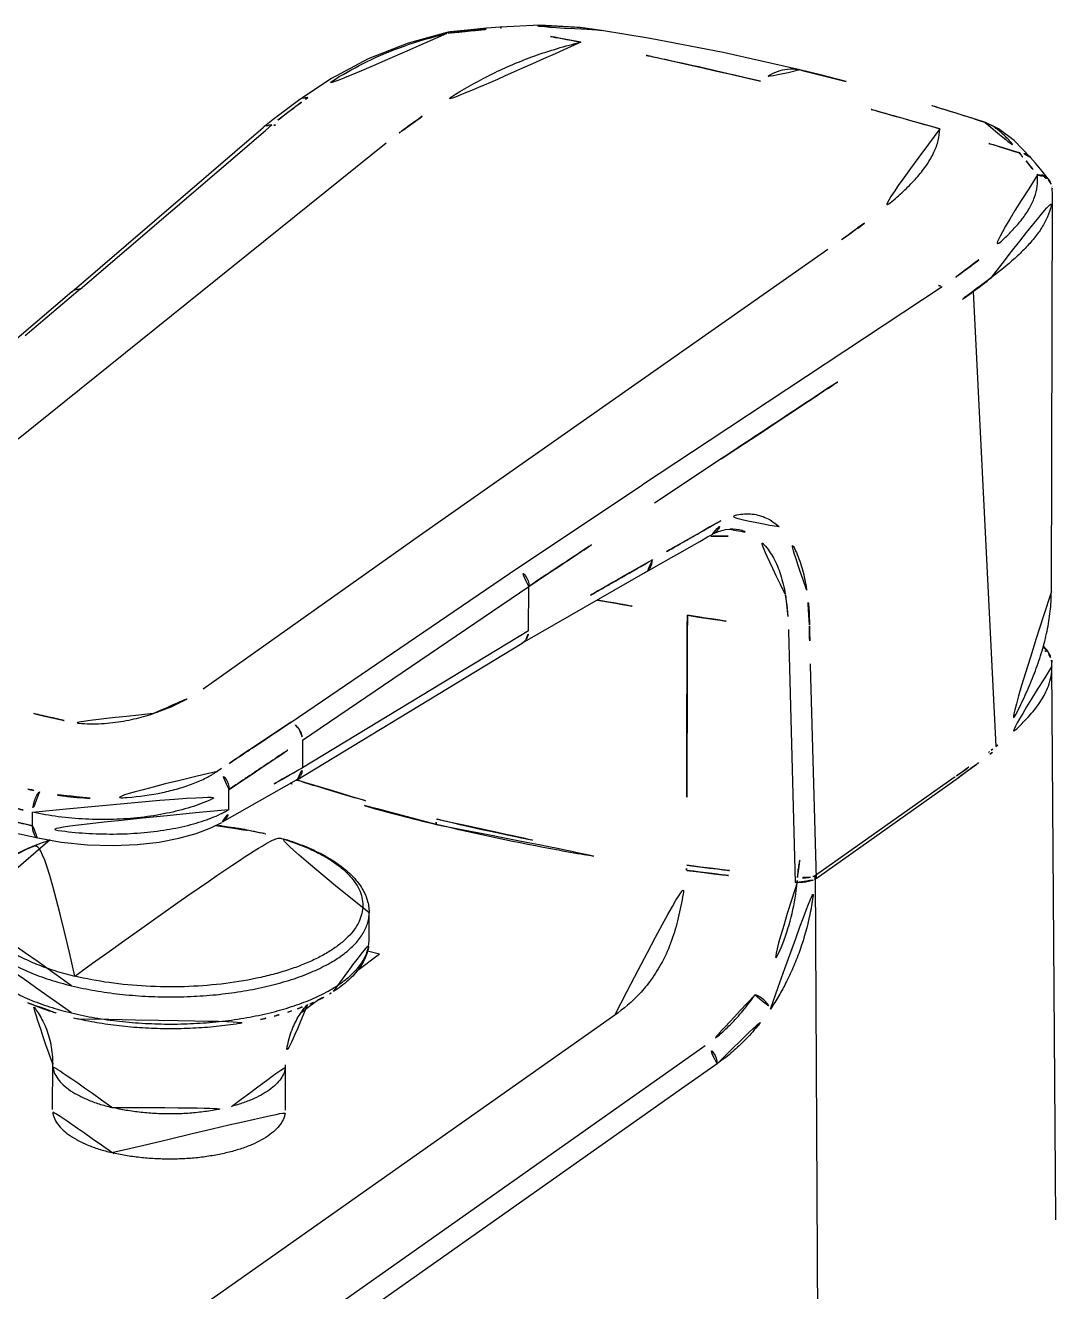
# Model space of a CAD drawing. Extents: x 16296660632 to 16296672895, y -37409619871 to -37409617326.
# Drawn here: x 16296672668.4 to 16296672730.4, y -37409617641.1 to -37409617565 of the extents above; entities that cross this region are included whole.
import ezdxf

# ---------------------------------------------------------------- set-up
doc = ezdxf.new("R2010")
doc.units = 0
doc.header["$LTSCALE"] = 10
doc.header["$MEASUREMENT"] = 0
doc.layers.get('0').update_dxf_attribs({"linetype": 'CONTINUOUS'})
doc.layers.add('02___PRT_ALL_AXES', color=7, linetype='CONTINUOUS')

msp = doc.modelspace()

# ---------------------------------------------------------------- linework, layer by layer
at = {"color": 7, "linetype": 'Continuous'}
for p, q in [((16296672699.380199, -37409617565.005341), (16296672697.001789, -37409617565.106079)), ((16296672697.007401, -37409617565.165154), (16296672697.065821, -37409617565.160011)), ((16296672693.78104, -37409617565.429489), (16296672693.77722, -37409617565.430283)), ((16296672695.02294, -37409617565.29187), (16296672693.98563, -37409617565.398697)), ((16296672703.09207, -37409617565.310013), (16296672703.087469, -37409617565.309273)), ((16296672686.85367, -37409617568.19606), (16296672684.946091, -37409617569.47216)), ((16296672715.07616, -37409617567.696083), (16296672717.807039, -37409617568.382889)), ((16296672684.946819, -37409617569.471626), (16296672684.946091, -37409617569.47216)), ((16296672671.22744, -37409617581.020523), (16296672682.74596, -37409617571.150711)), ((16296672683.33884, -37409617570.671402), (16296672682.739889, -37409617571.15593)), ((16296672682.88887, -37409617571.317719), (16296672683.26948, -37409617570.99205)), ((16296672726.119089, -37409617570.822563), (16296672726.135759, -37409617570.828934)), ((16296672726.1371, -37409617570.828499), (16296672726.170401, -37409617570.840118)), ((16296672671.74744, -37409617580.856079), (16296672682.88887, -37409617571.317719)), ((16296672668.019859, -37409617589.852966), (16296672690.141529, -37409617572.059479)), ((16296672729.943649, -37409617574.227882), (16296672729.57905, -37409617573.781593)), ((16296672730.20223, -37409617575.171257), (16296672730.188141, -37409617574.819969)), ((16296672730.1369, -37409617599.046303), (16296672730.20783, -37409617575.172333)), ((16296672692.13839, -37409617595.673523), (16296672716.69957, -37409617578.468536)), ((16296672671.240511, -37409617581.026718), (16296672667.93475, -37409617583.849213)), ((16296672671.74745, -37409617580.856163), (16296672668.4403, -37409617583.678673)), ((16296672723.57345, -37409617580.718651), (16296672709.56111, -37409617589.981697)), ((16296672709.56111, -37409617589.981743), (16296672705.555189, -37409617592.635674)), ((16296672710.27603, -37409617591.073196), (16296672706.267839, -37409617593.725639)), ((16296672697.99078, -37409617597.66362), (16296672705.555771, -37409617592.636131)), ((16296672709.783409, -37409617595.583763), (16296672709.7878, -37409617595.581589)), ((16296672710.80538, -37409617595.294708), (16296672710.8071, -37409617595.294647)), ((16296672679.14032, -37409617604.898529), (16296672692.138929, -37409617595.67366)), ((16296672709.654421, -37409617595.72068), (16296672709.77766, -37409617595.720299)), ((16296672684.431049, -37409617606.894333), (16296672697.992729, -37409617597.655853)), ((16296672705.71917, -37409617597.90593), (16296672698.317419, -37409617602.145241)), ((16296672705.71847, -37409617597.906097), (16296672706.243099, -37409617597.605583)), ((16296672685.1133, -37409617607.982239), (16296672698.714609, -37409617598.732918)), ((16296672698.706631, -37409617601.39463), (16296672698.714609, -37409617598.732918)), ((16296672715.419411, -37409617598.9104), (16296672715.425369, -37409617598.955704)), ((16296672698.706631, -37409617601.39463), (16296672685.108351, -37409617609.630234)), ((16296672714.32649, -37409617601.329353), (16296672714.33256, -37409617601.420776)), ((16296672714.33256, -37409617601.420776), (16296672714.38969, -37409617603.671097)), ((16296672684.737711, -37409617610.369949), (16296672698.31769, -37409617602.145714)), ((16296672729.87674, -37409617602.579758), (16296672729.65876, -37409617602.322998)), ((16296672729.87677, -37409617602.579857), (16296672729.876631, -37409617602.579689)), ((16296672714.38969, -37409617603.671097), (16296672714.725901, -37409617616.522476)), ((16296672715.63821, -37409617603.390717), (16296672715.64113, -37409617603.492409)), ((16296672715.641159, -37409617603.492271), (16296672716.00078, -37409617616.287949)), ((16296672730.16641, -37409617603.287308), (16296672730.166349, -37409617603.286369)), ((16296672730.17535, -37409617603.53022), (16296672730.16643, -37409617603.287491)), ((16296672730.397091, -37409617636.810913), (16296672730.175341, -37409617603.530991)), ((16296672730.17535, -37409617603.53022), (16296672730.17535, -37409617603.530937)), ((16296672685.1133, -37409617607.982239), (16296672685.108351, -37409617609.630234)), ((16296672680.24025, -37409617609.678841), (16296672679.97846, -37409617609.851357)), ((16296672684.721621, -37409617610.379448), (16296672680.26886, -37409617612.908546)), ((16296672684.721519, -37409617610.379509), (16296672684.7379, -37409617610.369904)), ((16296672724.2913, -37409617610.228683), (16296672715.948669, -37409617616.113953)), ((16296672716.00078, -37409617616.287949), (16296672724.52351, -37409617610.246803)), ((16296672680.66222, -37409617610.957748), (16296672680.658649, -37409617612.157372)), ((16296672680.66222, -37409617610.957748), (16296672680.69408, -37409617610.935966)), ((16296672668.87521, -37409617613.116257), (16296672668.87764, -37409617612.299088)), ((16296672693.16083, -37409617612.721901), (16296672693.20602, -37409617612.732819)), ((16296672715.94908, -37409617616.113678), (16296672715.92375, -37409617616.131348)), ((16296672716.124889, -37409617649.463707), (16296672715.948669, -37409617616.113953)), ((16296672689.73587, -37409617620.829887), (16296672689.009171, -37409617620.65519)), ((16296672689.735889, -37409617620.829887), (16296672688.34646, -37409617621.871536)), ((16296672686.073931, -37409617623.575287), (16296672685.68878, -37409617623.864052)), ((16296672703.87969, -37409617624.500771), (16296672668.98337, -37409617649.087418)), ((16296672685.68878, -37409617623.864052), (16296672685.022051, -37409617624.363907)), ((16296672709.31896, -37409617626.357773), (16296672674.345909, -37409617650.998482)), ((16296672710.035709, -37409617627.428993), (16296672708.09174, -37409617628.796494)), ((16296672708.094561, -37409617628.79718), (16296672675.07008, -37409617652.072937)), ((16296672673.77417, -37409617632.796371), (16296672673.70155, -37409617632.850807))]:
    msp.add_line(p, q, dxfattribs=at)
msp.add_line((16296672725.441629, -37409617581.00161), (16296672726.79529, -37409617608.36348))
for points in [[(16296672697.001921, -37409617565.106079), (16296672696.16564, -37409617565.180267), (16296672695.02294, -37409617565.29187)], [(16296672703.087469, -37409617565.309273), (16296672701.797291, -37409617565.137817), (16296672699.380199, -37409617565.005341)], [(16296672693.77722, -37409617565.430267), (16296672691.457359, -37409617566.073318), (16296672689.053551, -37409617567.020508), (16296672686.85367, -37409617568.19606)], [(16296672715.017269, -37409617567.680969), (16296672710.40126, -37409617566.646423), (16296672706.01545, -37409617565.804321), (16296672703.09165, -37409617565.309937)], [(16296672717.807039, -37409617568.382889), (16296672716.258051, -37409617567.98616), (16296672715.017269, -37409617567.680969)], [(16296672684.9468, -37409617569.471512), (16296672684.1502, -37409617570.057129), (16296672683.33884, -37409617570.671402)], [(16296672728.88014, -37409617572.944237), (16296672727.90934, -37409617571.93734), (16296672726.9571, -37409617571.225327), (16296672726.170401, -37409617570.840118)], [(16296672729.57905, -37409617573.781593), (16296672729.175579, -37409617573.293831), (16296672728.87759, -37409617572.941238)], [(16296672706.243099, -37409617597.605583), (16296672707.43667, -37409617596.921989), (16296672707.98538, -37409617596.607773), (16296672708.50585, -37409617596.309807), (16296672708.9925, -37409617596.031342), (16296672709.46619, -37409617595.76017), (16296672709.783421, -37409617595.583778)], [(16296672709.7878, -37409617595.581589), (16296672710.124611, -37409617595.435448), (16296672710.548321, -37409617595.32032), (16296672710.807079, -37409617595.294403)], [(16296672659.37546, -37409617611.582703), (16296672661.59124, -37409617612.111557), (16296672663.776831, -37409617612.622498), (16296672665.785761, -37409617613.082909), (16296672667.628189, -37409617613.496162), (16296672669.19277, -37409617613.843224)], [(16296672669.191151, -37409617613.842857), (16296672670.58799, -37409617614.098221), (16296672672.182989, -37409617614.26368), (16296672673.72554, -37409617614.308342), (16296672675.172701, -37409617614.24852), (16296672676.495251, -37409617614.099243), (16296672677.676359, -37409617613.875763), (16296672678.707701, -37409617613.590477), (16296672679.598881, -37409617613.249153), (16296672680.257339, -37409617612.91452)]]:
    msp.add_lwpolyline(points, dxfattribs=at)
for centre, radius, start, end in [((16296672660.578011, -37409617782.484001), 220.365269, 79.20555986, 80.46937105), ((16296672694.21323, -37409617567.611443), 2.224347, 97.93042322, 101.20382172), ((16296672700.66733, -37409617594.700172), 29.996939, 102.93292951, 103.25103258), ((16296672694.230499, -37409617567.731033), 2.34517, 95.98492427, 97.94527655), ((16296672657.032261, -37409617798.852058), 237.11108, 73.73677033, 76.43682235), ((16296672680.58675, -37409617710.573677), 146.98154, 71.95387062, 75.33122857), ((16296672786.679411, -37409617708.481873), 172.074215, 126.04622272, 126.19835917), ((16296672656.683611, -37409617799.804077), 238.124077, 72.51856212, 73.72022932), ((16296672725.65938, -37409617572.244766), 1.494673, 71.36008572, 72.08723643), ((16296672725.28982, -37409617573.015778), 2.34477, 68.03598016, 68.8518904), ((16296672729.106291, -37409617574.933296), 1.091792, 10.89637428, 12.96333489), ((16296672729.277929, -37409617574.901283), 0.917199, 5.10458133, 10.95737138), ((16296672709.4708, -37409617517.545662), 78.175243, 270.22490503, 272.01329973), ((16296672704.175369, -37409617600.884323), 10.106157, 9.32980461, 9.57795147), ((16296672739.639879, -37409617399.357887), 203.547006, 259.58590321, 261.1287345), ((16296672741.46546, -37409617387.510849), 215.533878, 261.13491597, 262.76638197), ((16296672671.105709, -37409617601.599442), 44.48863, 0.58620389, 0.70511229), ((16296672866.752159, -37409617599.166283), 151.17308, 180.74970313, 181.60142409), ((16296672728.980141, -37409617603.366341), 1.188895, 3.81154508, 16.03396193), ((16296672812.13406, -37409616989.114281), 633.649673, 256.443928978, 256.940673414), ((16296672710.27001, -37409617587.696007), 26.60201, 307.42427603, 308.62980425), ((16296672709.272739, -37409617586.147942), 28.294346, 307.54134665, 308.26475137), ((16296672711.649891, -37409617589.158257), 24.458618, 308.2597674, 309.27089145), ((16296672803.1625, -37409617013.276527), 612.602726, 256.438097173, 257.310863223), ((16296672692.945749, -37409617565.576424), 54.555978, 305.25684491, 307.7573979), ((16296672694.58733, -37409617567.712624), 51.861907, 307.76876535, 307.99506167), ((16296672716.597469, -37409617511.990784), 103.706238, 251.90583324, 252.04496685), ((16296672684.390249, -37409617609.794571), 0.6722, 301.15443726, 307.25667629), ((16296672690.754101, -37409617562.534431), 58.305107, 305.11392204, 305.28998916), ((16296672686.259581, -37409617621.982727), 11.309629, 119.49967336, 119.68526689), ((16296672679.8936, -37409617612.245888), 0.761164, 299.52308157, 302.25814708), ((16296672679.565041, -37409617611.759689), 13.629801, 354.65925818, 355.9518499), ((16296672726.30871, -37409617474.907639), 141.744727, 256.4946051, 262.67052123), ((16296672687.735399, -37409617613.529808), 20.584202, 353.68640678, 354.52401566), ((16296672729.37151, -37409617454.04734), 163.133884, 262.54765874, 264.84923331), ((16296672728.98913, -37409617458.051361), 158.806008, 262.48725702, 264.89882217), ((16296672702.517441, -37409617615.401688), 13.426152, 356.2699377, 356.88477193), ((16296672702.581869, -37409617615.465874), 12.310539, 355.04417598, 356.44908582), ((16296672702.213301, -37409617615.382156), 13.730916, 355.98603086, 356.27081722)]:
    msp.add_arc(centre, radius, start, end, dxfattribs=at)
for points, knots in [([(16296672697.001921, -37409617565.106071), (16296672697.013029, -37409617565.105141), (16296672697.041281, -37409617565.120697), (16296672697.056761, -37409617565.144867), (16296672697.065821, -37409617565.160019)], [0, 0, 0, 0, 0.387233623, 1, 1, 1, 1]), ([(16296672703.087481, -37409617565.309258), (16296672702.10206, -37409617565.150124), (16296672700.09096, -37409617564.968369), (16296672698.074301, -37409617565.053749), (16296672697.065821, -37409617565.160004)], [0, 0, 0, 0, 0.496055791, 1, 1, 1, 1]), ([(16296672693.7915, -37409617565.5019), (16296672692.920441, -37409617565.707039), (16296672691.2834, -37409617566.174149), (16296672689.042999, -37409617567.109947), (16296672687.1196, -37409617568.177094), (16296672685.965469, -37409617568.958977), (16296672685.425249, -37409617569.352463)], [0, 0, 0, 0, 0.289530508, 0.549468915, 0.78377318, 1, 1, 1, 1]), ([(16296672693.881741, -37409617565.433907), (16296672693.87326, -37409617565.43161), (16296672693.840231, -37409617565.424423), (16296672693.805479, -37409617565.424637), (16296672693.780951, -37409617565.429497)], [0, 0, 0, 0, 0.260026505, 1, 1, 1, 1]), ([(16296672693.956539, -37409617565.466637), (16296672693.950491, -37409617565.462936), (16296672693.926781, -37409617565.449471), (16296672693.901211, -37409617565.439194), (16296672693.881741, -37409617565.433907)], [0, 0, 0, 0, 0.260193502, 1, 1, 1, 1]), ([(16296672693.98567, -37409617565.398666), (16296672693.99671, -37409617565.397522), (16296672694.02536, -37409617565.414711), (16296672694.040239, -37409617565.439697), (16296672694.049299, -37409617565.455643)], [0, 0, 0, 0, 0.377109391, 1, 1, 1, 1]), ([(16296672694.049311, -37409617565.455673), (16296672694.295959, -37409617565.429947), (16296672694.912319, -37409617565.366882), (16296672695.897949, -37409617565.265923), (16296672696.63763, -37409617565.197777), (16296672697.007401, -37409617565.165154)], [0, 0, 0, 0, 0.250294652, 0.625345071, 1, 1, 1, 1]), ([(16296672701.847811, -37409617566.018799), (16296672701.373859, -37409617566.132927), (16296672700.44001, -37409617566.384468), (16296672699.075609, -37409617566.826057), (16296672697.773411, -37409617567.333344), (16296672696.165159, -37409617568.070343), (16296672694.331341, -37409617569.096336), (16296672692.96176, -37409617570.013397), (16296672692.31218, -37409617570.474182)], [0, 0, 0, 0, 0.138054198, 0.273738783, 0.405925144, 0.533569617, 0.774467418, 1, 1, 1, 1]), ([(16296672712.638201, -37409617568.354141), (16296672711.74015, -37409617568.137283), (16296672709.944139, -37409617567.713547), (16296672706.351391, -37409617566.91362), (16296672703.64967, -37409617566.363541), (16296672701.846741, -37409617566.019814)], [0, 0, 0, 0, 0.251006449, 0.501338546, 1, 1, 1, 1]), ([(16296672715.016991, -37409617567.680901), (16296672714.823971, -37409617567.634354), (16296672714.41671, -37409617567.597237), (16296672713.80225, -37409617567.710678), (16296672713.199869, -37409617567.969116), (16296672712.823771, -37409617568.215073), (16296672712.638969, -37409617568.353867)], [0, 0, 0, 0, 0.233627899, 0.473561497, 0.728054473, 1, 1, 1, 1]), ([(16296672685.05559, -37409617569.621758), (16296672684.749319, -37409617569.84597), (16296672684.293209, -37409617570.182716), (16296672683.69784, -37409617570.639923), (16296672683.408199, -37409617570.8722), (16296672683.268829, -37409617570.992012)], [0, 0, 0, 0, 0.505618906, 0.755170799, 1, 1, 1, 1]), ([(16296672685.425249, -37409617569.352463), (16296672685.34001, -37409617569.343353), (16296672685.1691, -37409617569.351761), (16296672685.0126, -37409617569.423492), (16296672684.94677, -37409617569.471558)], [0, 0, 0, 0, 0.512611058, 1, 1, 1, 1]), ([(16296672692.312241, -37409617570.474197), (16296672691.94413, -37409617570.735313), (16296672691.21509, -37409617571.256042), (16296672690.490141, -37409617571.783379), (16296672690.141451, -37409617572.059402)], [0, 0, 0, 0, 0.503681786, 1, 1, 1, 1]), ([(16296672683.26948, -37409617570.99205), (16296672683.17367, -37409617570.985283), (16296672682.98387, -37409617571.002121), (16296672682.814171, -37409617571.092293), (16296672682.74592, -37409617571.150749)], [0, 0, 0, 0, 0.516605658, 1, 1, 1, 1]), ([(16296672683.48324, -37409617571.016731), (16296672683.465771, -37409617571.014297), (16296672683.394661, -37409617571.004883), (16296672683.323311, -37409617570.997383), (16296672683.26948, -37409617570.992073)], [0, 0, 0, 0, 0.245858145, 1, 1, 1, 1]), ([(16296672723.435419, -37409617571.228943), (16296672723.41477, -37409617571.462357), (16296672723.35363, -37409617571.947983), (16296672723.08766, -37409617572.670952), (16296672722.667721, -37409617573.396294), (16296672722.10276, -37409617574.11586), (16296672721.419689, -37409617574.826897), (16296672720.36363, -37409617575.780418), (16296672719.499319, -37409617576.450562), (16296672718.90197, -37409617576.891129)], [0, 0, 0, 0, 0.094054853, 0.195348955, 0.306789713, 0.429248062, 0.56160374, 0.702095341, 1, 1, 1, 1]), ([(16296672726.166821, -37409617570.841187), (16296672726.34304, -37409617570.912262), (16296672726.70141, -37409617571.109558), (16296672727.2129, -37409617571.515671), (16296672727.727539, -37409617572.045662), (16296672728.054741, -37409617572.452957), (16296672728.21574, -37409617572.677437)], [0, 0, 0, 0, 0.204900552, 0.437696022, 0.702099843, 1, 1, 1, 1]), ([(16296672728.21574, -37409617572.67746), (16296672728.24843, -37409617572.717033), (16296672728.38102, -37409617572.876663), (16296672728.514, -37409617573.035957), (16296672728.61301, -37409617573.156761)], [0, 0, 0, 0, 0.247316776, 1, 1, 1, 1]), ([(16296672728.877581, -37409617572.941254), (16296672728.80052, -37409617572.851212), (16296672728.591431, -37409617572.70488), (16296672728.341021, -37409617572.670593), (16296672728.21574, -37409617572.677452)], [0, 0, 0, 0, 0.485746203, 1, 1, 1, 1]), ([(16296672728.61301, -37409617573.156761), (16296672728.721279, -37409617573.288857), (16296672728.93754, -37409617573.555611), (16296672729.155849, -37409617573.820686), (16296672729.265079, -37409617573.95433)], [0, 0, 0, 0, 0.497364226, 1, 1, 1, 1]), ([(16296672729.30102, -37409617573.999924), (16296672729.32086, -37409617574.223228), (16296672729.312241, -37409617574.681587), (16296672729.138981, -37409617575.361877), (16296672728.82103, -37409617576.025414), (16296672728.379869, -37409617576.67025), (16296672727.83725, -37409617577.298149), (16296672726.98704, -37409617578.133522), (16296672726.27799, -37409617578.713631), (16296672725.784651, -37409617579.092438)], [0, 0, 0, 0, 0.104406692, 0.211378102, 0.324440232, 0.445312561, 0.574205679, 0.710333959, 1, 1, 1, 1]), ([(16296672729.29458, -37409617573.99482), (16296672729.371929, -37409617573.999298), (16296672729.525261, -37409617574.027512), (16296672729.66715, -37409617574.090584), (16296672729.73414, -37409617574.127724)], [0, 0, 0, 0, 0.502869348, 1, 1, 1, 1]), ([(16296672729.943489, -37409617574.227699), (16296672729.90518, -37409617574.180611), (16296672729.81493, -37409617574.095253), (16296672729.592381, -37409617573.972748), (16296672729.394251, -37409617573.945839), (16296672729.265079, -37409617573.954308)], [0, 0, 0, 0, 0.240914151, 0.486321021, 1, 1, 1, 1]), ([(16296672729.73414, -37409617574.127724), (16296672729.75449, -37409617574.139008), (16296672729.831841, -37409617574.184753), (16296672729.904119, -37409617574.239754), (16296672729.951679, -37409617574.286423)], [0, 0, 0, 0, 0.258776715, 1, 1, 1, 1]), ([(16296672729.943501, -37409617574.227699), (16296672729.997669, -37409617574.294319), (16296672730.092171, -37409617574.440277), (16296672730.150869, -37409617574.604156), (16296672730.170259, -37409617574.688377)], [0, 0, 0, 0, 0.498395286, 1, 1, 1, 1]), ([(16296672729.951679, -37409617574.286423), (16296672730.00918, -37409617574.342827), (16296672730.109619, -37409617574.480522), (16296672730.162029, -37409617574.641953), (16296672730.17841, -37409617574.726936)], [0, 0, 0, 0, 0.482073831, 1, 1, 1, 1]), ([(16296672726.541, -37409617580.170143), (16296672727.020861, -37409617579.80304), (16296672727.71382, -37409617579.239883), (16296672728.55504, -37409617578.431122), (16296672729.105539, -37409617577.818512), (16296672729.56805, -37409617577.186623), (16296672729.92289, -37409617576.53434), (16296672730.147739, -37409617575.86261), (16296672730.20079, -37409617575.403374), (16296672730.20219, -37409617575.17823)], [0, 0, 0, 0, 0.283522756, 0.41831628, 0.547284484, 0.66955186, 0.784997718, 0.894349795, 1, 1, 1, 1]), ([(16296672718.901911, -37409617576.891113), (16296672718.542049, -37409617577.156517), (16296672717.813641, -37409617577.690361), (16296672717.079651, -37409617578.217278), (16296672716.699711, -37409617578.469467)], [0, 0, 0, 0, 0.495085856, 1, 1, 1, 1]), ([(16296672725.784281, -37409617579.092339), (16296672725.42654, -37409617579.367172), (16296672724.69869, -37409617579.92115), (16296672723.96147, -37409617580.464287), (16296672723.57375, -37409617580.718803)], [0, 0, 0, 0, 0.493075697, 1, 1, 1, 1]), ([(16296672726.541, -37409617580.170197), (16296672726.183941, -37409617580.443413), (16296672725.643539, -37409617580.855011), (16296672724.90266, -37409617581.398521), (16296672724.518669, -37409617581.668602), (16296672724.31848, -37409617581.800323)], [0, 0, 0, 0, 0.489281064, 0.739204355, 1, 1, 1, 1]), ([(16296672671.74744, -37409617580.856079), (16296672671.65374, -37409617580.850456), (16296672671.466869, -37409617580.869583), (16296672671.300409, -37409617580.959084), (16296672671.231979, -37409617581.01667)], [0, 0, 0, 0, 0.512076971, 1, 1, 1, 1]), ([(16296672723.35154, -37409617580.638191), (16296672723.370371, -37409617580.644501), (16296672723.44482, -37409617580.669991), (16296672723.518511, -37409617580.697617), (16296672723.573441, -37409617580.718674)], [0, 0, 0, 0, 0.252352983, 1, 1, 1, 1]), ([(16296672710.27603, -37409617591.073196), (16296672711.444889, -37409617590.299881), (16296672716.123659, -37409617587.205856), (16296672720.80512, -37409617584.115883), (16296672724.31838, -37409617581.80024)], [0, 0, 0, 0, 0.249857625, 1, 1, 1, 1]), ([(16296672710.265011, -37409617594.783257), (16296672710.178329, -37409617594.827087), (16296672710.00709, -37409617594.922417), (16296672709.75181, -37409617595.069489), (16296672709.494591, -37409617595.216476), (16296672709.151859, -37409617595.412643), (16296672708.72349, -37409617595.657784), (16296672708.20953, -37409617595.952057), (16296672707.69561, -37409617596.246384), (16296672707.010469, -37409617596.638763), (16296672706.496651, -37409617596.933052), (16296672706.154131, -37409617597.129257)], [0, 0, 0, 0, 0.061560809, 0.124153441, 0.186755689, 0.249323532, 0.374446417, 0.499573854, 0.624697261, 0.749809204, 1, 1, 1, 1]), ([(16296672713.776649, -37409617595.156479), (16296672713.551161, -37409617594.943733), (16296672713.04775, -37409617594.584282), (16296672712.14933, -37409617594.331062), (16296672711.188021, -37409617594.397263), (16296672710.571409, -37409617594.629959), (16296672710.265039, -37409617594.782753)], [0, 0, 0, 0, 0.246536958, 0.482350669, 0.727733643, 1, 1, 1, 1]), ([(16296672698.7146, -37409617598.73291), (16296672699.343651, -37409617598.315491), (16296672701.86084, -37409617596.645554), (16296672704.378811, -37409617594.976799), (16296672706.267839, -37409617593.725639)], [0, 0, 0, 0, 0.249920172, 1, 1, 1, 1]), ([(16296672709.78784, -37409617595.581673), (16296672709.85615, -37409617595.547607), (16296672709.985121, -37409617595.457031), (16296672710.187531, -37409617595.201263), (16296672710.255119, -37409617594.950943), (16296672710.264999, -37409617594.783333)], [0, 0, 0, 0, 0.23649768, 0.479797619, 1, 1, 1, 1]), ([(16296672710.807159, -37409617595.294403), (16296672711.05349, -37409617595.287537), (16296672711.55051, -37409617595.341858), (16296672712.00852, -37409617595.543114), (16296672712.217159, -37409617595.672607)], [0, 0, 0, 0, 0.500879747, 1, 1, 1, 1]), ([(16296672715.419531, -37409617598.910431), (16296672715.358179, -37409617598.512421), (16296672715.201469, -37409617597.757401), (16296672714.75477, -37409617596.448227), (16296672714.225809, -37409617595.579437), (16296672713.776211, -37409617595.157097)], [0, 0, 0, 0, 0.290796821, 0.554574688, 1, 1, 1, 1]), ([(16296672714.140209, -37409617599.202759), (16296672714.067301, -37409617598.803284), (16296672713.898479, -37409617598.04998), (16296672713.47057, -37409617597.04171), (16296672712.927151, -37409617596.229187), (16296672712.46104, -37409617595.824127), (16296672712.2173, -37409617595.672661)], [0, 0, 0, 0, 0.295072478, 0.558684635, 0.791473, 1, 1, 1, 1]), ([(16296672706.154131, -37409617597.129227), (16296672705.53314, -37409617597.484512), (16296672703.05018, -37409617598.905479), (16296672700.56786, -37409617600.32756), (16296672698.70669, -37409617601.394638)], [0, 0, 0, 0, 0.250084728, 1, 1, 1, 1]), ([(16296672706.15416, -37409617597.129219), (16296672706.14551, -37409617597.288818), (16296672706.084999, -37409617597.527069), (16296672705.90094, -37409617597.777313), (16296672705.78245, -37409617597.869637), (16296672705.71917, -37409617597.905922)], [0, 0, 0, 0, 0.519449156, 0.76293154, 1, 1, 1, 1]), ([(16296672698.72592, -37409617598.73597), (16296672698.72678, -37409617598.511757), (16296672698.56777, -37409617598.057373), (16296672698.20167, -37409617597.748451), (16296672697.99078, -37409617597.66362)], [0, 0, 0, 0, 0.496562685, 1, 1, 1, 1]), ([(16296672714.14854, -37409617599.245903), (16296672714.21007, -37409617599.578987), (16296672714.313129, -37409617600.27095), (16296672714.325621, -37409617600.970047), (16296672714.32642, -37409617601.329247)], [0, 0, 0, 0, 0.485326608, 1, 1, 1, 1]), ([(16296672715.59095, -37409617601.051918), (16296672715.586479, -37409617600.690598), (16296672715.562401, -37409617599.988564), (16296672715.4765, -37409617599.291321), (16296672715.425529, -37409617598.954803)], [0, 0, 0, 0, 0.51495893, 1, 1, 1, 1]), ([(16296672730.13686, -37409617599.046303), (16296672730.13567, -37409617599.440277), (16296672730.089439, -37409617600.236397), (16296672729.89501, -37409617601.428047), (16296672729.589899, -37409617602.620796), (16296672729.189421, -37409617603.810112), (16296672728.704479, -37409617604.991737), (16296672727.96172, -37409617606.566116), (16296672727.324711, -37409617607.717537), (16296672726.87727, -37409617608.477386)], [0, 0, 0, 0, 0.117114085, 0.236518552, 0.35839467, 0.482687012, 0.609272427, 0.737869458, 1, 1, 1, 1]), ([(16296672708.249901, -37409617600.469856), (16296672708.24291, -37409617601.747322), (16296672708.228109, -37409617604.941177), (16296672708.20628, -37409617610.052277), (16296672708.207899, -37409617613.885986), (16296672708.21273, -37409617615.803238)], [0, 0, 0, 0, 0.249938278, 0.624887059, 1, 1, 1, 1]), ([(16296672698.548861, -37409617601.928543), (16296672698.60095, -37409617601.853989), (16296672698.68178, -37409617601.680359), (16296672698.70653, -37409617601.491463), (16296672698.706751, -37409617601.394669)], [0, 0, 0, 0, 0.48443659, 1, 1, 1, 1]), ([(16296672698.317261, -37409617602.14518), (16296672698.385321, -37409617602.104446), (16296672698.46833, -37409617602.034416), (16296672698.533489, -37409617601.950546), (16296672698.548861, -37409617601.928543)], [0, 0, 0, 0, 0.747190172, 1, 1, 1, 1]), ([(16296672729.876619, -37409617602.579697), (16296672729.828461, -37409617602.522377), (16296672729.751209, -37409617602.4552), (16296672729.66391, -37409617602.405838), (16296672729.641251, -37409617602.394432)], [0, 0, 0, 0, 0.746835994, 1, 1, 1, 1]), ([(16296672729.87676, -37409617602.579849), (16296672729.9604, -37409617602.679459), (16296672730.053379, -37409617602.831093), (16296672730.11063, -37409617602.995667), (16296672730.122789, -37409617603.037956)], [0, 0, 0, 0, 0.747208632, 1, 1, 1, 1]), ([(16296672730.09256, -37409617602.996803), (16296672730.077921, -37409617602.964813), (16296672730.01066, -37409617602.839203), (16296672729.91222, -37409617602.730873), (16296672729.827869, -37409617602.664871)], [0, 0, 0, 0, 0.247279527, 1, 1, 1, 1]), ([(16296672730.17511, -37409617603.530937), (16296672730.17605, -37409617603.731392), (16296672730.139009, -37409617604.138939), (16296672729.93804, -37409617604.849121), (16296672729.51989, -37409617605.644676), (16296672728.86116, -37409617606.493439), (16296672728.050341, -37409617607.314301), (16296672727.4485, -37409617607.83419), (16296672727.131889, -37409617608.093193)], [0, 0, 0, 0, 0.106261914, 0.21541282, 0.389342425, 0.578738858, 0.783168677, 1, 1, 1, 1]), ([(16296672676.126659, -37409617606.379173), (16296672676.698339, -37409617606.192673), (16296672677.743429, -37409617605.772171), (16296672678.717171, -37409617605.202797), (16296672679.140221, -37409617604.89859)], [0, 0, 0, 0, 0.535755905, 1, 1, 1, 1]), ([(16296672668.955219, -37409617606.375816), (16296672669.125771, -37409617606.41539), (16296672669.46706, -37409617606.494507), (16296672669.979389, -37409617606.612457), (16296672670.40661, -37409617606.710159), (16296672670.74847, -37409617606.788963), (16296672670.919359, -37409617606.828667), (16296672671.005199, -37409617606.84729)], [0, 0, 0, 0, 0.249694066, 0.49965496, 0.749798396, 0.874723525, 1, 1, 1, 1]), ([(16296672676.12665, -37409617606.379173), (16296672675.747511, -37409617606.502861), (16296672674.94647, -37409617606.724083), (16296672673.67881, -37409617606.946663), (16296672672.562469, -37409617607.012497), (16296672671.66116, -37409617606.960709), (16296672671.218719, -37409617606.893562), (16296672671.005251, -37409617606.847237)], [0, 0, 0, 0, 0.230311357, 0.479126894, 0.742171095, 0.873852249, 1, 1, 1, 1]), ([(16296672684.43261, -37409617606.885658), (16296672683.7346, -37409617607.350777), (16296672682.686991, -37409617608.04866), (16296672681.464661, -37409617608.863358), (16296672680.76498, -37409617609.328941), (16296672680.415581, -37409617609.562813), (16296672680.240231, -37409617609.678833)], [0, 0, 0, 0, 0.499506525, 0.749625185, 0.874781981, 1, 1, 1, 1]), ([(16296672684.89349, -37409617607.293747), (16296672684.863091, -37409617607.250069), (16296672684.736059, -37409617607.089233), (16296672684.56856, -37409617606.958504), (16296672684.431049, -37409617606.894333)], [0, 0, 0, 0, 0.25964855, 1, 1, 1, 1]), ([(16296672684.89349, -37409617607.293747), (16296672684.93181, -37409617607.343788), (16296672684.991989, -37409617607.437057), (16296672685.051279, -37409617607.583107), (16296672685.09532, -37409617607.760567), (16296672685.11615, -37409617607.895401), (16296672685.118919, -37409617607.984123)], [0, 0, 0, 0, 0.256501819, 0.448374916, 0.638755353, 1, 1, 1, 1]), ([(16296672680.69408, -37409617610.935806), (16296672680.877001, -37409617610.810944), (16296672681.245621, -37409617610.565102), (16296672681.981501, -37409617610.071533), (16296672682.902229, -37409617609.456169), (16296672684.007259, -37409617608.718651), (16296672684.74427, -37409617608.227783), (16296672685.112801, -37409617607.982521)], [0, 0, 0, 0, 0.125018799, 0.250089433, 0.500159264, 0.750121305, 1, 1, 1, 1]), ([(16296672724.52351, -37409617610.246834), (16296672724.860451, -37409617610.008163), (16296672725.50001, -37409617609.535347), (16296672726.133591, -37409617609.054787), (16296672726.43708, -37409617608.822273)], [0, 0, 0, 0, 0.519226095, 1, 1, 1, 1]), ([(16296672659.07044, -37409617610.02639), (16296672659.882, -37409617610.222237), (16296672661.50856, -37409617610.610764), (16296672663.545601, -37409617611.087357), (16296672665.180389, -37409617611.463989), (16296672666.409981, -37409617611.744278), (16296672667.43635, -37409617611.975952), (16296672668.25922, -37409617612.160316), (16296672668.671431, -37409617612.252052), (16296672668.87764, -37409617612.299088)], [0, 0, 0, 0, 0.24878569, 0.49834287, 0.623422679, 0.748708734, 0.874156385, 0.936973272, 1, 1, 1, 1]), ([(16296672679.978451, -37409617609.851357), (16296672679.926479, -37409617609.885696), (16296672679.821659, -37409617609.954918), (16296672679.601151, -37409617610.087921), (16296672679.3074, -37409617610.247269), (16296672678.930639, -37409617610.424606), (16296672678.380989, -37409617610.650497), (16296672677.63261, -37409617610.89814), (16296672676.316799, -37409617611.220551), (16296672674.542009, -37409617611.463417), (16296672673.084431, -37409617611.489922), (16296672672.342831, -37409617611.460564)], [0, 0, 0, 0, 0.023616443, 0.047612815, 0.097610268, 0.150239687, 0.205406774, 0.322831879, 0.448681246, 0.718621294, 1, 1, 1, 1]), ([(16296672680.69409, -37409617610.935806), (16296672680.693501, -37409617610.711517), (16296672680.539089, -37409617610.260277), (16296672680.185049, -37409617609.942032), (16296672679.97846, -37409617609.851357)], [0, 0, 0, 0, 0.498531637, 1, 1, 1, 1]), ([(16296672684.797199, -37409617610.329597), (16296672684.84539, -37409617610.292923), (16296672684.93405, -37409617610.203117), (16296672685.031919, -37409617610.035507), (16296672685.095619, -37409617609.840897), (16296672685.108761, -37409617609.700989), (16296672685.10881, -37409617609.629784)], [0, 0, 0, 0, 0.229626264, 0.47179675, 0.730020883, 1, 1, 1, 1]), ([(16296672684.74082, -37409617610.367393), (16296672685.416651, -37409617610.586166), (16296672688.19865, -37409617611.456161), (16296672691.01659, -37409617612.21022), (16296672693.16081, -37409617612.721733)], [0, 0, 0, 0, 0.243713323, 1, 1, 1, 1]), ([(16296672668.87521, -37409617613.116257), (16296672668.463949, -37409617613.023613), (16296672667.641211, -37409617612.842987), (16296672666.408739, -37409617612.568893), (16296672665.179119, -37409617612.290802), (16296672663.544081, -37409617611.916313), (16296672661.50659, -37409617611.441353), (16296672659.879589, -37409617611.054047), (16296672659.06797, -37409617610.85791)], [0, 0, 0, 0, 0.125666432, 0.251090532, 0.376362771, 0.501457536, 0.751099855, 1, 1, 1, 1]), ([(16296672668.59763, -37409617610.916801), (16296672668.654909, -37409617610.929688), (16296672668.886, -37409617610.981667), (16296672669.11725, -37409617611.032898), (16296672669.291031, -37409617611.072144)], [0, 0, 0, 0, 0.247895246, 1, 1, 1, 1]), ([(16296672668.87764, -37409617612.29908), (16296672669.387871, -37409617612.415283), (16296672670.44445, -37409617612.600891), (16296672672.068541, -37409617612.744919), (16296672673.72724, -37409617612.759758), (16296672675.364071, -37409617612.645203), (16296672676.92256, -37409617612.403664), (16296672678.35063, -37409617612.045021), (16296672679.599871, -37409617611.578621), (16296672680.33955, -37409617611.177742), (16296672680.66222, -37409617610.957748)], [0, 0, 0, 0, 0.129508075, 0.265051452, 0.403099316, 0.539599932, 0.670688605, 0.792928836, 0.90335086, 1, 1, 1, 1]), ([(16296672669.291031, -37409617611.072144), (16296672669.22954, -37409617611.136299), (16296672669.11429, -37409617611.307716), (16296672668.98628, -37409617611.610893), (16296672668.901251, -37409617611.952271), (16296672668.878321, -37409617612.187668), (16296672668.87764, -37409617612.299088)], [0, 0, 0, 0, 0.202288576, 0.464233815, 0.746378169, 1, 1, 1, 1]), ([(16296672672.34285, -37409617611.460533), (16296672671.81813, -37409617611.439758), (16296672670.7936, -37409617611.356583), (16296672669.780121, -37409617611.182564), (16296672669.291019, -37409617611.072144)], [0, 0, 0, 0, 0.511554412, 1, 1, 1, 1]), ([(16296672693.139139, -37409617613.037064), (16296672692.40497, -37409617612.859833), (16296672689.546221, -37409617612.142754), (16296672686.7131, -37409617611.322113), (16296672684.62781, -37409617610.646362)], [0, 0, 0, 0, 0.256253933, 1, 1, 1, 1]), ([(16296672680.658661, -37409617612.157356), (16296672680.58186, -37409617612.201271), (16296672680.42395, -37409617612.29007), (16296672680.086269, -37409617612.460457), (16296672679.625731, -37409617612.660248), (16296672679.02714, -37409617612.872467), (16296672678.13743, -37409617613.130859), (16296672676.920099, -37409617613.381317), (16296672675.36425, -37409617613.566994), (16296672673.72916, -37409617613.635887), (16296672672.070669, -37409617613.58773), (16296672670.44562, -37409617613.42186), (16296672669.38702, -37409617613.232063), (16296672668.87521, -37409617613.116241)], [0, 0, 0, 0, 0.022043927, 0.045130533, 0.09421702, 0.147011786, 0.203275498, 0.324961922, 0.45617798, 0.593318995, 0.732371155, 0.869247409, 1, 1, 1, 1]), ([(16296672680.29986, -37409617612.889572), (16296672680.360359, -37409617612.851379), (16296672680.47196, -37409617612.755432), (16296672680.63489, -37409617612.510109), (16296672680.68502, -37409617612.2864), (16296672680.69047, -37409617612.139503)], [0, 0, 0, 0, 0.245213255, 0.496198998, 1, 1, 1, 1]), ([(16296672668.87521, -37409617613.116257), (16296672668.877001, -37409617613.20871), (16296672668.890881, -37409617613.378563), (16296672668.9429, -37409617613.576241), (16296672669.00654, -37409617613.70002), (16296672669.0599, -37409617613.769249), (16296672669.121309, -37409617613.818787), (16296672669.16795, -37409617613.837608), (16296672669.19116, -37409617613.842827)], [0, 0, 0, 0, 0.329726334, 0.605693647, 0.721717212, 0.823999777, 0.915174186, 1, 1, 1, 1]), ([(16296672693.139139, -37409617613.037064), (16296672695.57704, -37409617613.625237), (16296672700.5807, -37409617614.677994), (16296672705.63238, -37409617615.465347), (16296672708.21273, -37409617615.803238)], [0, 0, 0, 0, 0.490750205, 1, 1, 1, 1]), ([(16296672714.86878, -37409617616.228333), (16296672714.87196, -37409617616.108833), (16296672714.88711, -37409617615.871384), (16296672714.929649, -37409617615.533951), (16296672714.98777, -37409617615.246613), (16296672715.03907, -37409617615.077782), (16296672715.070999, -37409617615.011917)], [0, 0, 0, 0, 0.289538365, 0.575869494, 0.822741904, 1, 1, 1, 1]), ([(16296672715.923759, -37409617616.131493), (16296672715.90518, -37409617616.140648), (16296672715.81641, -37409617616.178452), (16296672715.721979, -37409617616.201393), (16296672715.64757, -37409617616.21492)], [0, 0, 0, 0, 0.214948858, 1, 1, 1, 1]), ([(16296672703.884701, -37409617624.501694), (16296672704.41901, -37409617624.125763), (16296672705.205629, -37409617623.456161), (16296672706.12372, -37409617622.345909), (16296672707.03636, -37409617620.872589), (16296672707.6385, -37409617619.102814), (16296672708.00478, -37409617617.22831), (16296672708.142179, -37409617616.269142), (16296672708.194771, -37409617615.793381)], [0, 0, 0, 0, 0.195117301, 0.305726844, 0.429287594, 0.710880234, 0.857042527, 1, 1, 1, 1]), ([(16296672714.84639, -37409617616.52932), (16296672714.73811, -37409617617.778938), (16296672714.16404, -37409617620.173523), (16296672712.993031, -37409617622.323334), (16296672712.322519, -37409617623.281143)], [0, 0, 0, 0, 0.517560313, 1, 1, 1, 1]), ([(16296672713.23926, -37409617624.135674), (16296672713.42123, -37409617623.88121), (16296672713.758051, -37409617623.333527), (16296672714.23123, -37409617622.470123), (16296672714.664391, -37409617621.53894), (16296672715.176451, -37409617620.211937), (16296672715.563129, -37409617618.820061), (16296672715.809, -37409617617.403473), (16296672715.8859, -37409617616.694458), (16296672715.91054, -37409617616.343277)], [0, 0, 0, 0, 0.112692904, 0.231218235, 0.354609645, 0.48230488, 0.743349029, 0.873183463, 1, 1, 1, 1]), ([(16296672714.725901, -37409617616.522476), (16296672714.8486, -37409617616.533577), (16296672715.092449, -37409617616.539177), (16296672715.442341, -37409617616.502197), (16296672715.749241, -37409617616.423813), (16296672715.928761, -37409617616.339043), (16296672716.00078, -37409617616.287949)], [0, 0, 0, 0, 0.280649752, 0.553811221, 0.798856311, 1, 1, 1, 1]), ([(16296672715.64757, -37409617616.21492), (16296672715.524981, -37409617616.237221), (16296672715.264191, -37409617616.257713), (16296672715.003519, -37409617616.2444), (16296672714.86878, -37409617616.228333)], [0, 0, 0, 0, 0.478687337, 1, 1, 1, 1]), ([(16296672712.322519, -37409617623.281143), (16296672712.0931, -37409617623.611717), (16296672711.62299, -37409617624.22802), (16296672710.871031, -37409617625.057732), (16296672710.10704, -37409617625.76297), (16296672709.578119, -37409617626.170464), (16296672709.31525, -37409617626.356934)], [0, 0, 0, 0, 0.279299486, 0.537185977, 0.776305217, 1, 1, 1, 1]), ([(16296672712.32251, -37409617623.281143), (16296672712.5362, -37409617623.360519), (16296672712.830231, -37409617623.545677), (16296672713.11635, -37409617623.866653), (16296672713.212259, -37409617624.047142), (16296672713.23921, -37409617624.135788)], [0, 0, 0, 0, 0.531924931, 0.783809926, 1, 1, 1, 1]), ([(16296672710.035709, -37409617627.428993), (16296672710.31716, -37409617627.229698), (16296672710.884359, -37409617626.795502), (16296672711.702259, -37409617626.042152), (16296672712.50359, -37409617625.154297), (16296672713.00013, -37409617624.492233), (16296672713.239071, -37409617624.135941)], [0, 0, 0, 0, 0.224029239, 0.463428605, 0.721315789, 1, 1, 1, 1]), ([(16296672710.036301, -37409617627.42868), (16296672710.03512, -37409617627.205627), (16296672709.87956, -37409617626.756317), (16296672709.522369, -37409617626.444191), (16296672709.315439, -37409617626.356453)], [0, 0, 0, 0, 0.498099218, 1, 1, 1, 1])]:
    msp.add_open_spline(points, degree=3, knots=knots, dxfattribs=at)
for points in [[(16296672694.049299, -37409617565.455643), (16296672694.018431, -37409617565.459709), (16296672693.987419, -37409617565.462624), (16296672693.956539, -37409617565.466637)], [(16296672729.265079, -37409617573.954308), (16296672729.27424, -37409617573.968277), (16296672729.285589, -37409617573.980743), (16296672729.29458, -37409617573.99482)], [(16296672729.827869, -37409617602.664871), (16296672729.75695, -37409617602.609383), (16296672729.67757, -37409617602.563492), (16296672729.594391, -37409617602.529022)], [(16296672730.166321, -37409617603.286369), (16296672730.159531, -37409617603.186996), (16296672730.133989, -37409617603.087379), (16296672730.09256, -37409617602.996803)], [(16296672685.108891, -37409617609.629951), (16296672683.636009, -37409617610.466263), (16296672682.16316, -37409617611.30262), (16296672680.6905, -37409617612.139343)]]:
    msp.add_open_spline(points, degree=3, dxfattribs=at)
at = {"layer": '02___PRT_ALL_AXES', "color": 7, "linetype": 'Continuous'}
for p, q in [((16296672689.108259, -37409617619.988831), (16296672689.11311, -37409617618.355988)), ((16296672671.34602, -37409617624.672432), (16296672671.60062, -37409617624.732132)), ((16296672682.587351, -37409617624.764809), (16296672682.58913, -37409617624.764412)), ((16296672670.077909, -37409617630.17276), (16296672670.085991, -37409617627.455627)), ((16296672684.07785, -37409617630.214363), (16296672684.08593, -37409617627.497223))]:
    msp.add_line(p, q, dxfattribs=at)
for centre, radius, start, end in [((16296672677.206909, -37409617638.464027), 25.511687, 83.18853664, 83.94295624), ((16296672678.222731, -37409617632.650063), 19.59311, 76.26740003, 76.43226538), ((16296672678.1763, -37409617633.078293), 20.036063, 76.43226538, 76.58759166), ((16296672680.772619, -37409617612.888634), 11.937184, 293.58129503, 293.95532097), ((16296672680.66535, -37409617612.557587), 12.286321, 293.42771013, 293.82899296), ((16296672681.02478, -37409617613.452164), 11.319803, 293.94718754, 295.98804989), ((16296672680.901331, -37409617613.088417), 11.705405, 293.82213523, 295.76429149), ((16296672682.410879, -37409617615.94313), 8.474362, 300.83522423, 302.52412243), ((16296672678.85747, -37409617607.511864), 17.649625, 284.90850351, 287.69302936), ((16296672678.892651, -37409617607.662323), 17.495082, 284.92557437, 287.73425905), ((16296672679.463341, -37409617609.443703), 15.625033, 287.72935468, 290.00537454), ((16296672679.53142, -37409617609.692993), 15.366337, 287.77196658, 290.0843724), ((16296672680.20833, -37409617611.55114), 13.388737, 290.09440014, 293.50465295), ((16296672680.12661, -37409617611.272087), 13.68005, 290.01473915, 293.3575988), ((16296672678.307301, -37409617605.422279), 19.810412, 282.47723339, 284.89132702), ((16296672678.336929, -37409617605.552818), 19.676548, 282.48031548, 284.90701819)]:
    msp.add_arc(centre, radius, start, end, dxfattribs=at)
for points, knots in [([(16296672679.87554, -37409617613.103142), (16296672680.38133, -37409617613.15683), (16296672681.368731, -37409617613.291397), (16296672682.345579, -37409617613.489441), (16296672682.81918, -37409617613.603737)], [0, 0, 0, 0, 0.510762304, 1, 1, 1, 1]), ([(16296672671.40976, -37409617622.157318), (16296672672.095949, -37409617622.322906), (16296672673.523251, -37409617622.588348), (16296672675.722651, -37409617622.798042), (16296672677.97471, -37409617622.825378), (16296672680.19417, -37409617622.669128), (16296672681.978729, -37409617622.386299), (16296672683.32106, -37409617622.068581), (16296672684.25049, -37409617621.794724), (16296672685.11194, -37409617621.483658), (16296672685.89736, -37409617621.138359), (16296672686.59943, -37409617620.761971), (16296672687.211691, -37409617620.357849), (16296672687.728559, -37409617619.929428), (16296672688.145161, -37409617619.47995), (16296672688.457041, -37409617619.012581), (16296672688.65975, -37409617618.530762), (16296672688.74869, -37409617618.039337), (16296672688.721109, -37409617617.545532), (16296672688.578011, -37409617617.057259), (16296672688.32324, -37409617616.58062), (16296672687.96147, -37409617616.119614), (16296672687.49708, -37409617615.677406), (16296672686.93461, -37409617615.257317), (16296672686.279261, -37409617614.862671), (16296672685.537081, -37409617614.496902), (16296672684.7148, -37409617614.16333), (16296672683.82025, -37409617613.865143), (16296672683.19606, -37409617613.695763), (16296672682.87397, -37409617613.617043)], [0, 0, 0, 0, 0.078452172, 0.161056776, 0.245279083, 0.328474396, 0.408064068, 0.445770563, 0.481722629, 0.515692728, 0.547495421, 0.576995493, 0.604123582, 0.628895288, 0.651433576, 0.672001401, 0.691029854, 0.709124463, 0.727023752, 0.745496727, 0.76522568, 0.786730667, 0.810355689, 0.836291186, 0.864603297, 0.89526066, 0.92815929, 0.963149004, 1, 1, 1, 1]), ([(16296672682.823851, -37409617613.588692), (16296672682.405041, -37409617613.488823), (16296672681.54496, -37409617613.312477), (16296672680.67635, -37409617613.185402), (16296672680.232679, -37409617613.132408)], [0, 0, 0, 0, 0.490726785, 1, 1, 1, 1]), ([(16296672689.11311, -37409617618.355988), (16296672689.113501, -37409617618.224121), (16296672689.093781, -37409617617.959084), (16296672689.003691, -37409617617.568024), (16296672688.855881, -37409617617.186996), (16296672688.58164, -37409617616.686577), (16296672688.099449, -37409617616.094421), (16296672687.352091, -37409617615.46196), (16296672686.43955, -37409617614.891434), (16296672685.37537, -37409617614.384659), (16296672684.174589, -37409617613.945557), (16296672683.321501, -37409617613.708717), (16296672682.876659, -37409617613.601357)], [0, 0, 0, 0, 0.047239753, 0.09476787, 0.143267389, 0.193176033, 0.298689118, 0.414542047, 0.542516533, 0.683169518, 0.836062594, 1, 1, 1, 1]), ([(16296672669.92565, -37409617613.970863), (16296672669.5765, -37409617614.084396), (16296672668.909401, -37409617614.326637), (16296672667.97669, -37409617614.753304), (16296672667.155479, -37409617615.228218), (16296672666.454651, -37409617615.749817), (16296672665.88266, -37409617616.318108), (16296672665.451611, -37409617616.933861), (16296672665.2218, -37409617617.489349), (16296672665.129459, -37409617617.942787), (16296672665.11355, -37409617618.170914), (16296672665.113211, -37409617618.284683)], [0, 0, 0, 0, 0.1604025, 0.30972484, 0.447546073, 0.574095066, 0.690381192, 0.798316666, 0.900445495, 0.950299294, 1, 1, 1, 1]), ([(16296672671.40976, -37409617622.157318), (16296672671.0072, -37409617622.060173), (16296672670.233919, -37409617621.84774), (16296672669.141581, -37409617621.460678), (16296672668.167761, -37409617621.020393), (16296672667.44809, -37409617620.603783), (16296672666.947969, -37409617620.246696), (16296672666.621161, -37409617619.977119), (16296672666.333639, -37409617619.699341), (16296672666.01343, -37409617619.33033), (16296672665.76152, -37409617618.937103), (16296672665.59742, -37409617618.527092), (16296672665.521061, -37409617618.223747), (16296672665.489, -37409617617.918793), (16296672665.50161, -37409617617.613586), (16296672665.55868, -37409617617.309639), (16296672665.696461, -37409617616.899208), (16296672665.988449, -37409617616.39077), (16296672666.49699, -37409617615.823936), (16296672667.16161, -37409617615.29113), (16296672667.9727, -37409617614.798447), (16296672668.91884, -37409617614.35202), (16296672669.603571, -37409617614.099403), (16296672669.964649, -37409617613.980797)], [0, 0, 0, 0, 0.088444829, 0.171119193, 0.247262166, 0.316404697, 0.34829877, 0.378416054, 0.406807908, 0.43356666, 0.482694886, 0.505564789, 0.52764959, 0.549284116, 0.57083043, 0.59265658, 0.615112867, 0.663036476, 0.716600603, 0.77688813, 0.844320133, 0.918830576, 1, 1, 1, 1]), ([(16296672671.221479, -37409617622.737297), (16296672670.77463, -37409617622.629463), (16296672670.12084, -37409617622.44828), (16296672669.282, -37409617622.160294), (16296672668.52146, -37409617621.862007), (16296672667.66209, -37409617621.455421), (16296672666.76746, -37409617620.901283), (16296672666.14978, -37409617620.384827), (16296672665.75905, -37409617619.950378), (16296672665.52482, -37409617619.627167), (16296672665.341209, -37409617619.297577), (16296672665.20933, -37409617618.962883), (16296672665.130171, -37409617618.624718), (16296672665.112881, -37409617618.397141), (16296672665.11322, -37409617618.284683)], [0, 0, 0, 0, 0.171460802, 0.252746742, 0.330732008, 0.476113334, 0.606690823, 0.72234032, 0.774917205, 0.824306524, 0.870915195, 0.915276253, 0.95804979, 1, 1, 1, 1]), ([(16296672671.221479, -37409617622.737297), (16296672671.686911, -37409617622.849617), (16296672672.645889, -37409617623.045776), (16296672674.123039, -37409617623.253937), (16296672675.650471, -37409617623.379807), (16296672677.20241, -37409617623.42128), (16296672678.752871, -37409617623.377617), (16296672680.275789, -37409617623.249588), (16296672681.745649, -37409617623.039383), (16296672683.1378, -37409617622.750549), (16296672684.233021, -37409617622.44313), (16296672685.050051, -37409617622.159554), (16296672685.790331, -37409617621.866287), (16296672686.62668, -37409617621.467003), (16296672687.497219, -37409617620.923309), (16296672688.09824, -37409617620.417007), (16296672688.478741, -37409617619.99118), (16296672688.707279, -37409617619.674179), (16296672688.88678, -37409617619.3508), (16296672689.016279, -37409617619.022308), (16296672689.094749, -37409617618.690208), (16296672689.11278, -37409617618.466591), (16296672689.11311, -37409617618.355988)], [0, 0, 0, 0, 0.072191206, 0.147463585, 0.224799608, 0.303151284, 0.381428646, 0.458549805, 0.53346144, 0.605171243, 0.672779833, 0.704806465, 0.735533308, 0.792811695, 0.844280421, 0.889924541, 0.910706516, 0.930253787, 0.948725517, 0.966330405, 0.983323526, 1, 1, 1, 1]), ([(16296672671.216631, -37409617624.370148), (16296672671.682051, -37409617624.482468), (16296672672.641041, -37409617624.678627), (16296672674.118191, -37409617624.88678), (16296672675.64562, -37409617625.01265), (16296672677.197559, -37409617625.054123), (16296672678.74802, -37409617625.01046), (16296672680.270941, -37409617624.882431), (16296672681.740801, -37409617624.672218), (16296672683.13295, -37409617624.383392), (16296672684.22817, -37409617624.075974), (16296672685.0452, -37409617623.792397), (16296672685.78548, -37409617623.499138), (16296672686.62183, -37409617623.099854), (16296672687.492371, -37409617622.556152), (16296672688.09339, -37409617622.04985), (16296672688.47389, -37409617621.624023), (16296672688.702431, -37409617621.307022), (16296672688.881929, -37409617620.983643), (16296672689.011431, -37409617620.655151), (16296672689.089899, -37409617620.323051), (16296672689.10792, -37409617620.099426), (16296672689.108259, -37409617619.988831)], [0, 0, 0, 0, 0.072191206, 0.147463585, 0.224799608, 0.303151284, 0.381428646, 0.458549805, 0.53346144, 0.605171243, 0.672779833, 0.704806465, 0.735533308, 0.792811695, 0.844280421, 0.889924541, 0.910706516, 0.930253787, 0.948725517, 0.966330405, 0.983323526, 1, 1, 1, 1]), ([(16296672671.216631, -37409617624.370148), (16296672670.769779, -37409617624.262306), (16296672670.11599, -37409617624.081123), (16296672669.27714, -37409617623.793137), (16296672668.516609, -37409617623.49485), (16296672667.65724, -37409617623.088257), (16296672666.7626, -37409617622.534126), (16296672666.14493, -37409617622.017677), (16296672665.7542, -37409617621.583221), (16296672665.51997, -37409617621.26001), (16296672665.336361, -37409617620.93042), (16296672665.204479, -37409617620.595734), (16296672665.125311, -37409617620.257561), (16296672665.10803, -37409617620.029984), (16296672665.10836, -37409617619.917519)], [0, 0, 0, 0, 0.171460802, 0.252746742, 0.330732008, 0.476113334, 0.606690823, 0.72234032, 0.774917205, 0.824306524, 0.870915195, 0.915276253, 0.95804979, 1, 1, 1, 1]), ([(16296672686.96715, -37409617623.088417), (16296672687.2812, -37409617622.888046), (16296672687.852949, -37409617622.466507), (16296672688.445021, -37409617621.827232), (16296672688.784401, -37409617621.279823), (16296672688.96806, -37409617620.861473), (16296672689.08165, -37409617620.429352), (16296672689.107821, -37409617620.135094), (16296672689.108259, -37409617619.988831)], [0, 0, 0, 0, 0.284698007, 0.540381487, 0.659972177, 0.77551854, 0.888228264, 1, 1, 1, 1]), ([(16296672668.588449, -37409617623.756439), (16296672669.013559, -37409617623.946136), (16296672669.92115, -37409617624.291313), (16296672670.85523, -37409617624.554001), (16296672671.34482, -37409617624.67215)], [0, 0, 0, 0, 0.480333286, 1, 1, 1, 1]), ([(16296672685.984949, -37409617623.627373), (16296672686.051781, -37409617623.594749), (16296672686.309401, -37409617623.465652), (16296672686.561541, -37409617623.325478), (16296672686.74423, -37409617623.214439)], [0, 0, 0, 0, 0.258074459, 1, 1, 1, 1]), ([(16296672685.9893, -37409617623.630188), (16296672686.056259, -37409617623.597839), (16296672686.31568, -37409617623.469261), (16296672686.56983, -37409617623.329918), (16296672686.754589, -37409617623.219597)], [0, 0, 0, 0, 0.256822398, 1, 1, 1, 1]), ([(16296672670.085991, -37409617627.455627), (16296672670.08716, -37409617627.062477), (16296672670.032, -37409617626.476921), (16296672669.847679, -37409617625.734093), (16296672669.667971, -37409617625.223686), (16296672669.455589, -37409617624.768478), (16296672669.228371, -37409617624.380997), (16296672669.00695, -37409617624.072891), (16296672668.858101, -37409617623.900284), (16296672668.789619, -37409617623.828522)], [0, 0, 0, 0, 0.299592637, 0.444358051, 0.582623723, 0.711242229, 0.826569637, 0.924411362, 1, 1, 1, 1]), ([(16296672685.408701, -37409617623.87281), (16296672685.33996, -37409617623.943611), (16296672685.190161, -37409617624.114532), (16296672684.867121, -37409617624.556831), (16296672684.571449, -37409617625.11882), (16296672684.335991, -37409617625.77124), (16296672684.146299, -37409617626.51548), (16296672684.087099, -37409617627.102707), (16296672684.08593, -37409617627.497223)], [0, 0, 0, 0, 0.075089383, 0.172649052, 0.416314, 0.554739161, 0.699813179, 1, 1, 1, 1]), ([(16296672671.60063, -37409617624.732117), (16296672672.03112, -37409617624.830139), (16296672672.91498, -37409617625.001839), (16296672674.272591, -37409617625.185623), (16296672675.671909, -37409617625.298691), (16296672677.092319, -37409617625.339417), (16296672678.51296, -37409617625.307137), (16296672679.91291, -37409617625.20237), (16296672681.27154, -37409617625.026657), (16296672682.15633, -37409617624.860237), (16296672682.587351, -37409617624.764801)], [0, 0, 0, 0, 0.119670363, 0.243871937, 0.371156263, 0.50000863, 0.628858916, 0.756147072, 0.880345243, 1, 1, 1, 1]), ([(16296672673.649139, -37409617630.052994), (16296672673.388491, -37409617629.990082), (16296672672.889589, -37409617629.851791), (16296672672.189171, -37409617629.596802), (16296672671.57287, -37409617629.305237), (16296672671.050871, -37409617628.981934), (16296672670.631531, -37409617628.631233), (16296672670.321871, -37409617628.257477), (16296672670.158621, -37409617627.922127), (16296672670.095869, -37409617627.653992), (16296672670.0858, -37409617627.521217), (16296672670.086, -37409617627.455627)], [0, 0, 0, 0, 0.171515414, 0.330824199, 0.476254114, 0.606883561, 0.722577708, 0.824440059, 0.915243934, 0.958034194, 1, 1, 1, 1]), ([(16296672680.845039, -37409617629.988617), (16296672681.08371, -37409617629.924797), (16296672681.53968, -37409617629.786377), (16296672682.178169, -37409617629.535973), (16296672682.73814, -37409617629.253632), (16296672683.211349, -37409617628.943413), (16296672683.590931, -37409617628.609077), (16296672683.87097, -37409617628.254318), (16296672684.01849, -37409617627.937843), (16296672684.075991, -37409617627.684807), (16296672684.08573, -37409617627.559334), (16296672684.085911, -37409617627.497223)], [0, 0, 0, 0, 0.170686668, 0.328877297, 0.473281967, 0.603209069, 0.718784776, 0.821265715, 0.913423602, 0.957090045, 1, 1, 1, 1]), ([(16296672673.641069, -37409617632.770126), (16296672673.38043, -37409617632.707222), (16296672672.88154, -37409617632.568932), (16296672672.181129, -37409617632.313957), (16296672671.56485, -37409617632.022408), (16296672671.04286, -37409617631.699097), (16296672670.62351, -37409617631.348419), (16296672670.31385, -37409617630.974701), (16296672670.150579, -37409617630.639351), (16296672670.087811, -37409617630.371231), (16296672670.07773, -37409617630.238472), (16296672670.07793, -37409617630.172867)], [0, 0, 0, 0, 0.171513711, 0.3308214, 0.476250908, 0.60688066, 0.722575708, 0.824439258, 0.915244071, 0.958034443, 1, 1, 1, 1]), ([(16296672673.641069, -37409617632.770126), (16296672673.91256, -37409617632.835648), (16296672674.471979, -37409617632.950073), (16296672675.33366, -37409617633.071503), (16296672676.224701, -37409617633.14492), (16296672677.129999, -37409617633.169121), (16296672678.034451, -37409617633.143646), (16296672678.92284, -37409617633.068947), (16296672679.78026, -37409617632.946312), (16296672680.592381, -37409617632.777817), (16296672681.34568, -37409617632.566353), (16296672682.02775, -37409617632.315407), (16296672682.627501, -37409617632.029091), (16296672683.135429, -37409617631.711853), (16296672683.543631, -37409617631.367867), (16296672683.845421, -37409617631.001244), (16296672684.00502, -37409617630.672409), (16296672684.06716, -37409617630.409233), (16296672684.07765, -37409617630.278778), (16296672684.077841, -37409617630.214256)], [0, 0, 0, 0, 0.072198459, 0.147488706, 0.224834045, 0.303198399, 0.381488145, 0.458620844, 0.533543531, 0.605263874, 0.672882695, 0.735630646, 0.79291665, 0.844392061, 0.890042238, 0.930321565, 0.966325496, 0.983321086, 1, 1, 1, 1]), ([(16296672673.649139, -37409617630.052994), (16296672673.930969, -37409617630.121002), (16296672674.512171, -37409617630.239082), (16296672675.407669, -37409617630.362198), (16296672676.33354, -37409617630.433571), (16296672677.27293, -37409617630.451958), (16296672678.20896, -37409617630.416977), (16296672679.124741, -37409617630.329277), (16296672680.003679, -37409617630.190498), (16296672680.57118, -37409617630.061859), (16296672680.845039, -37409617629.988617)], [0, 0, 0, 0, 0.119757223, 0.244760138, 0.373167639, 0.503118109, 0.632661851, 0.759875933, 0.882900043, 1, 1, 1, 1])]:
    msp.add_open_spline(points, degree=3, knots=knots, dxfattribs=at)

doc.saveas('drawing.dxf')
